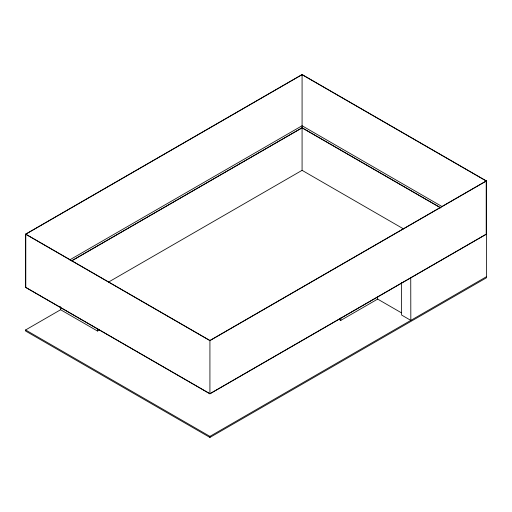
<?xml version="1.0" encoding="UTF-8"?>
<svg xmlns="http://www.w3.org/2000/svg" width="512" height="512" viewBox="0 0 512 512"><rect width="100%" height="100%" fill="white"/><g stroke="black" fill="none" stroke-linecap="round" stroke-linejoin="round"><path stroke-width="0.77" d="M486.4 234.182L209.92 393.811L25.6 287.392L25.6 234.182L302.08 74.56L486.4 180.973L486.4 277.818L209.92 437.44L25.6 331.027L25.6 329.958L60.621 309.741L97.485 331.027L99.328 329.958M25.786 234.182L302.08 74.669L486.214 180.973L486.214 234.182L209.92 393.702L25.786 287.392L25.786 234.182L209.92 340.493L486.214 180.973M69.702 259.91L302.08 125.747L441.914 206.477M71.693 260.781L302.08 127.77L440.838 207.878M71.776 260.838L302.08 127.872L440.525 207.808M108.358 282.182L302.08 170.336L403.558 228.922M486.4 180.973L209.92 340.602L25.6 234.182M338.944 319.315L340.787 320.384L377.651 299.098L401.421 312.819M25.6 329.958L209.92 436.378L486.4 276.749M410.739 277.76L410.829 320.384L401.613 315.059L401.613 282.739M377.651 296.736L377.651 299.098M340.787 317.99L340.787 320.384M302.08 74.56L302.08 170.336M209.92 340.493L209.92 393.811M209.92 436.378L209.92 437.44M97.485 328.627L97.485 331.027M60.621 306.586L60.621 309.741"/></g></svg>
